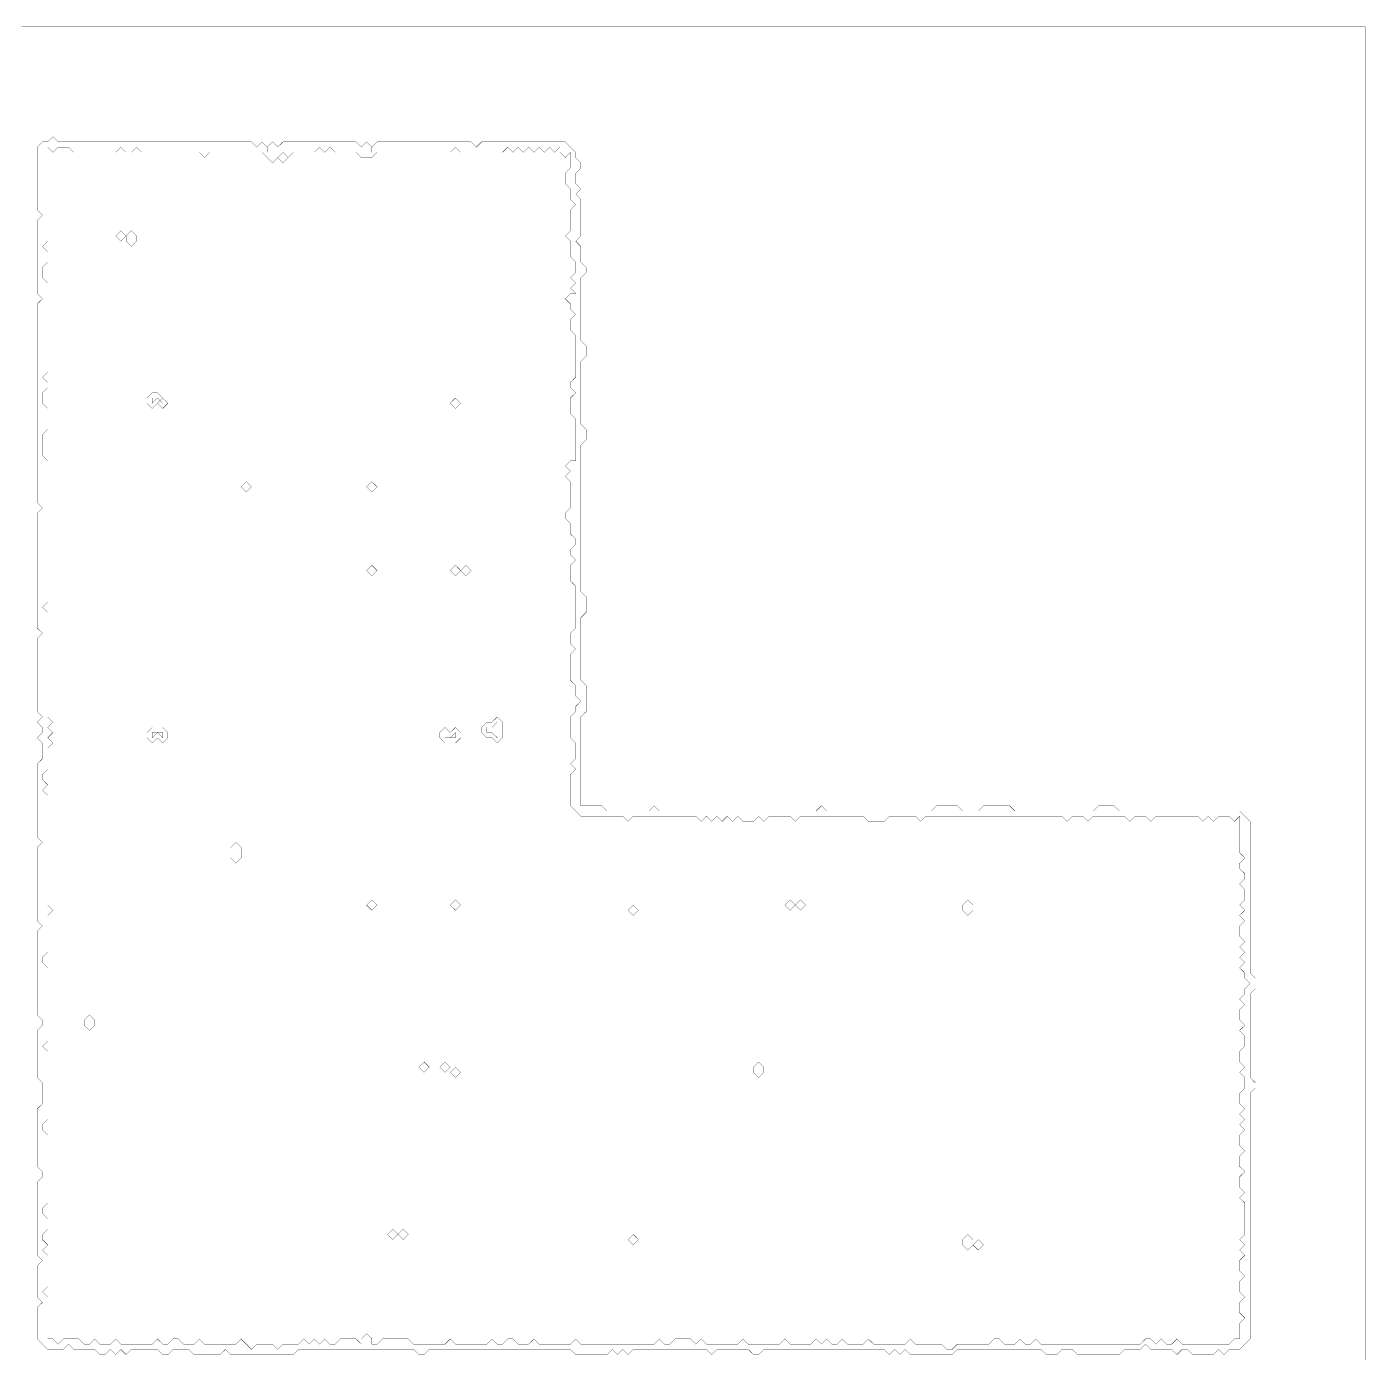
# Model space of a CAD drawing. Header units: metres. Extents: x 0 to 5226, y -5226 to 0.
# Drawn here: x 2608 to 5226, y -2603 to 0 of the extents above; entities that cross this region are included whole.
import ezdxf

# ---------------------------------------------------------------- set-up
doc = ezdxf.new("R2010")
doc.units = ezdxf.units.M
for name, color, linetype in [('conductor', 1, 'Continuous'), ('dielectric', 8, 'Continuous'), ('substrate', 5, 'Continuous')]:
    doc.layers.add(name, color=color, linetype=linetype)

msp = doc.modelspace()

# ---------------------------------------------------------------- linework, layer by layer
at = {"layer": 'conductor', "const_width": 0.5}
for points in [[(2648.7, -235.2), (2648.7, -245.4), (2648.7, -255.7), (2648.7, -265.9), (2648.7, -276.1), (2648.7, -286.3), (2648.7, -296.6), (2648.7, -306.8), (2648.7, -317), (2648.7, -327.2), (2648.7, -337.5), (2648.7, -347.7), (2648.7, -357.9), (2648.7, -368.2), (2648.7, -378.4), (2648.7, -388.6), (2648.7, -398.8), (2648.7, -409.1), (2648.7, -419.3), (2638.5, -429.5), (2648.7, -439.7), (2648.7, -450), (2648.7, -460.2), (2638.5, -470.4), (2638.5, -480.6), (2638.5, -490.9), (2648.7, -501.1), (2648.7, -511.3), (2648.7, -521.6), (2648.7, -531.8), (2648.7, -542), (2648.7, -552.2), (2648.7, -562.5), (2648.7, -572.7), (2648.7, -582.9), (2648.7, -593.1), (2648.7, -603.4), (2648.7, -613.6), (2648.7, -623.8), (2648.7, -634), (2648.7, -644.3), (2648.7, -654.5), (2648.7, -664.7), (2648.7, -675), (2638.5, -685.2), (2648.7, -695.4), (2648.7, -705.6), (2638.5, -715.9), (2638.5, -726.1), (2638.5, -736.3), (2648.7, -746.5), (2648.7, -756.8), (2648.7, -767), (2648.7, -777.2), (2648.7, -787.4), (2638.5, -797.7), (2638.5, -807.9), (2638.5, -818.1), (2638.5, -828.4), (2638.5, -838.6), (2648.7, -848.8), (2648.7, -859), (2648.7, -869.3), (2648.7, -879.5), (2648.7, -889.7), (2648.7, -899.9), (2648.7, -910.2), (2648.7, -920.4), (2648.7, -930.6), (2648.7, -940.8), (2648.7, -951.1), (2648.7, -961.3), (2648.7, -971.5), (2648.7, -981.8), (2648.7, -992), (2648.7, -1002.2), (2648.7, -1012.4), (2648.7, -1022.7), (2648.7, -1032.9), (2648.7, -1043.1), (2648.7, -1053.3), (2648.7, -1063.6), (2648.7, -1073.8), (2648.7, -1084), (2648.7, -1094.2), (2648.7, -1104.5), (2648.7, -1114.7), (2648.7, -1124.9), (2638.5, -1135.1), (2648.7, -1145.4), (2648.7, -1155.6), (2648.7, -1165.8), (2648.7, -1176.1), (2648.7, -1186.3), (2648.7, -1196.5), (2648.7, -1206.7), (2648.7, -1217), (2648.7, -1227.2), (2648.7, -1237.4), (2648.7, -1247.6), (2648.7, -1257.9), (2648.7, -1268.1), (2648.7, -1278.3), (2648.7, -1288.5), (2648.7, -1298.8), (2648.7, -1309), (2648.7, -1319.2), (2648.7, -1329.5), (2648.7, -1339.7), (2648.7, -1349.9), (2658.9, -1360.1), (2648.7, -1370.4), (2658.9, -1380.6), (2648.7, -1390.8), (2658.9, -1401), (2648.7, -1411.3), (2648.7, -1421.5), (2648.7, -1431.7), (2648.7, -1441.9), (2648.7, -1452.2), (2638.5, -1462.4), (2638.5, -1472.6), (2648.7, -1482.9), (2638.5, -1493.1), (2648.7, -1503.3), (2648.7, -1513.5), (2648.7, -1523.8), (2648.7, -1534), (2648.7, -1544.2), (2648.7, -1554.4), (2648.7, -1564.7), (2648.7, -1574.9), (2648.7, -1585.1), (2648.7, -1595.3), (2648.7, -1605.6), (2648.7, -1615.8), (2648.7, -1626), (2648.7, -1636.2), (2648.7, -1646.5), (2648.7, -1656.7), (2648.7, -1666.9), (2648.7, -1677.2), (2648.7, -1687.4), (2648.7, -1697.6), (2648.7, -1707.8), (2648.7, -1718.1), (2658.9, -1728.3), (2648.7, -1738.5), (2648.7, -1748.7), (2648.7, -1759), (2648.7, -1769.2), (2648.7, -1779.4), (2648.7, -1789.6), (2648.7, -1799.9), (2648.7, -1810.1), (2638.5, -1820.3), (2638.5, -1830.6), (2648.7, -1840.8), (2648.7, -1851), (2648.7, -1861.2), (2648.7, -1871.5), (2648.7, -1881.7), (2648.7, -1891.9), (2648.7, -1902.1), (2648.7, -1912.4), (2648.7, -1922.6), (2648.7, -1932.8), (2648.7, -1943), (2648.7, -1953.3), (2648.7, -1963.5), (2648.7, -1973.7), (2648.7, -1984), (2638.5, -1994.2), (2648.7, -2004.4), (2648.7, -2014.6), (2648.7, -2024.9), (2648.7, -2035.1), (2648.7, -2045.3), (2648.7, -2055.5), (2648.7, -2065.8), (2648.7, -2076), (2648.7, -2086.2), (2648.7, -2096.4), (2648.7, -2106.7), (2648.7, -2116.9), (2648.7, -2127.1), (2648.7, -2137.4), (2638.5, -2147.6), (2638.5, -2157.8), (2648.7, -2168), (2648.7, -2178.3), (2648.7, -2188.5), (2648.7, -2198.7), (2648.7, -2208.9), (2648.7, -2219.2), (2648.7, -2229.4), (2648.7, -2239.6), (2648.7, -2249.8), (2648.7, -2260.1), (2648.7, -2270.3), (2648.7, -2280.5), (2648.7, -2290.8), (2648.7, -2301), (2638.5, -2311.2), (2638.5, -2321.4), (2648.7, -2331.7), (2648.7, -2341.9), (2648.7, -2352.1), (2638.5, -2362.3), (2638.5, -2372.6), (2648.7, -2382.8), (2638.5, -2393), (2648.7, -2403.2), (2648.7, -2413.5), (2648.7, -2423.7), (2648.7, -2433.9), (2648.7, -2444.1), (2648.7, -2454.4), (2648.7, -2464.6), (2638.5, -2474.8), (2648.7, -2485.1), (2648.7, -2495.3), (2648.7, -2505.5), (2648.7, -2515.7), (2648.7, -2526), (2648.7, -2536.2), (2648.7, -2546.4), (2648.7, -2556.6), (2648.7, -2566.9), (2658.9, -2566.9), (2669.1, -2577.1), (2679.4, -2566.9), (2689.6, -2566.9), (2699.8, -2566.9), (2710, -2566.9), (2720.3, -2577.1), (2730.5, -2577.1), (2740.7, -2566.9), (2750.9, -2577.1), (2761.2, -2577.1), (2771.4, -2577.1), (2781.6, -2566.9), (2791.9, -2577.1), (2802.1, -2577.1), (2812.3, -2577.1), (2822.5, -2577.1), (2832.8, -2577.1), (2843, -2577.1), (2853.2, -2577.1), (2863.4, -2566.9), (2873.7, -2577.1), (2883.9, -2577.1), (2894.1, -2566.9), (2904.3, -2566.9), (2914.6, -2577.1), (2924.8, -2577.1), (2935, -2577.1), (2945.2, -2566.9), (2955.5, -2577.1), (2965.7, -2577.1), (2975.9, -2577.1), (2986.2, -2577.1), (2996.4, -2577.1), (3006.6, -2577.1), (3016.8, -2577.1), (3027.1, -2566.9), (3037.3, -2577.1), (3047.5, -2587.3), (3057.7, -2577.1), (3068, -2577.1), (3078.2, -2577.1), (3088.4, -2577.1), (3098.6, -2587.3), (3108.9, -2577.1), (3119.1, -2577.1), (3129.3, -2577.1), (3139.6, -2577.1), (3149.8, -2566.9), (3160, -2577.1), (3170.2, -2566.9), (3180.5, -2577.1), (3190.7, -2566.9), (3200.9, -2577.1), (3211.1, -2577.1), (3221.4, -2566.9), (3231.6, -2566.9), (3241.8, -2566.9), (3252, -2566.9), (3262.3, -2577.1), (3262.3, -2566.9), (3272.5, -2556.6), (3282.7, -2566.9), (3282.7, -2577.1), (3293, -2577.1), (3303.2, -2566.9), (3313.4, -2566.9), (3323.6, -2566.9), (3333.9, -2566.9), (3344.1, -2566.9), (3354.3, -2566.9), (3364.5, -2577.1), (3374.8, -2577.1), (3385, -2577.1), (3395.2, -2577.1), (3405.4, -2577.1), (3415.7, -2577.1), (3425.9, -2577.1), (3436.1, -2566.9), (3446.4, -2577.1), (3456.6, -2577.1), (3466.8, -2577.1), (3477, -2577.1), (3487.3, -2577.1), (3497.5, -2577.1), (3507.7, -2577.1), (3517.9, -2566.9), (3528.2, -2577.1), (3538.4, -2577.1), (3548.6, -2566.9), (3558.8, -2566.9), (3569.1, -2577.1), (3579.3, -2577.1), (3589.5, -2577.1), (3599.8, -2566.9), (3610, -2577.1), (3620.2, -2577.1), (3630.4, -2577.1), (3640.7, -2577.1), (3650.9, -2577.1), (3661.1, -2577.1), (3671.3, -2577.1), (3681.6, -2566.9), (3691.8, -2577.1), (3702, -2577.1), (3712.2, -2577.1), (3722.5, -2577.1), (3732.7, -2577.1), (3742.9, -2577.1), (3753.1, -2577.1), (3763.4, -2577.1), (3773.6, -2577.1), (3783.8, -2577.1), (3794.1, -2577.1), (3804.3, -2577.1), (3814.5, -2577.1), (3824.7, -2577.1), (3835, -2577.1), (3845.2, -2566.9), (3855.4, -2577.1), (3865.6, -2577.1), (3875.9, -2566.9), (3886.1, -2566.9), (3896.3, -2566.9), (3906.5, -2566.9), (3916.8, -2577.1), (3927, -2566.9), (3937.2, -2577.1), (3947.5, -2577.1), (3957.7, -2577.1), (3967.9, -2577.1), (3978.1, -2577.1), (3988.4, -2577.1), (3998.6, -2577.1), (4008.8, -2566.9), (4019, -2577.1), (4029.3, -2577.1), (4039.5, -2577.1), (4049.7, -2577.1), (4059.9, -2577.1), (4070.2, -2577.1), (4080.4, -2577.1), (4090.6, -2566.9), (4100.9, -2577.1), (4111.1, -2577.1), (4121.3, -2577.1), (4131.5, -2577.1), (4141.8, -2577.1), (4152, -2566.9), (4162.2, -2577.1), (4172.4, -2566.9), (4182.7, -2577.1), (4192.9, -2577.1), (4203.1, -2566.9), (4213.3, -2577.1), (4223.6, -2577.1), (4233.8, -2577.1), (4244, -2577.1), (4254.2, -2566.9), (4264.5, -2577.1), (4274.7, -2577.1), (4284.9, -2577.1), (4295.2, -2577.1), (4305.4, -2577.1), (4315.6, -2577.1), (4325.8, -2577.1), (4336.1, -2566.9), (4346.3, -2577.1), (4356.5, -2577.1), (4366.7, -2577.1), (4377, -2577.1), (4387.2, -2577.1), (4397.4, -2577.1), (4407.6, -2587.3), (4417.9, -2587.3), (4428.1, -2577.1), (4438.3, -2577.1), (4448.6, -2577.1), (4458.8, -2577.1), (4469, -2577.1), (4479.2, -2577.1), (4489.5, -2577.1), (4499.7, -2566.9), (4509.9, -2566.9), (4520.1, -2577.1), (4530.4, -2577.1), (4540.6, -2577.1), (4550.8, -2566.9), (4561, -2577.1), (4571.3, -2577.1), (4581.5, -2566.9), (4591.7, -2577.1), (4602, -2577.1), (4612.2, -2577.1), (4622.4, -2577.1), (4632.6, -2577.1), (4642.9, -2577.1), (4653.1, -2577.1), (4663.3, -2577.1), (4673.5, -2577.1), (4683.8, -2577.1), (4694, -2577.1), (4704.2, -2577.1), (4714.4, -2577.1), (4724.7, -2577.1), (4734.9, -2577.1), (4745.1, -2577.1), (4755.4, -2577.1), (4765.6, -2577.1), (4775.8, -2577.1), (4786, -2577.1), (4796.3, -2566.9), (4806.5, -2566.9), (4816.7, -2577.1), (4826.9, -2566.9), (4837.2, -2577.1), (4847.4, -2577.1), (4857.6, -2566.9), (4867.8, -2577.1), (4878.1, -2577.1), (4888.3, -2577.1), (4898.5, -2577.1), (4908.8, -2577.1), (4919, -2577.1), (4929.2, -2577.1), (4939.4, -2577.1), (4949.7, -2577.1), (4959.9, -2577.1), (4970.1, -2566.9), (4980.3, -2566.9), (4980.3, -2556.6), (4980.3, -2546.4), (4980.3, -2536.2), (4990.6, -2526), (4980.3, -2515.7), (4980.3, -2505.5), (4980.3, -2495.3), (4990.6, -2485.1), (4980.3, -2474.8), (4980.3, -2464.6), (4980.3, -2454.4), (4990.6, -2444.1), (4980.3, -2433.9), (4980.3, -2423.7), (4980.3, -2413.5), (4990.6, -2403.2), (4980.3, -2393), (4990.6, -2382.8), (4980.3, -2372.6), (4990.6, -2362.3), (4990.6, -2352.1), (4990.6, -2341.9), (4990.6, -2331.7), (4990.6, -2321.4), (4990.6, -2311.2), (4990.6, -2301), (4980.3, -2290.8), (4990.6, -2280.5), (4980.3, -2270.3), (4980.3, -2260.1), (4980.3, -2249.8), (4990.6, -2239.6), (4980.3, -2229.4), (4980.3, -2219.2), (4980.3, -2208.9), (4990.6, -2198.7), (4980.3, -2188.5), (4980.3, -2178.3), (4980.3, -2168), (4990.6, -2157.8), (4980.3, -2147.6), (4990.6, -2137.4), (4980.3, -2127.1), (4990.6, -2116.9), (4980.3, -2106.7), (4980.3, -2096.4), (4980.3, -2086.2), (4990.6, -2076), (4990.6, -2065.8), (4990.6, -2055.5), (4980.3, -2045.3), (4990.6, -2035.1), (4980.3, -2024.9), (4980.3, -2014.6), (4980.3, -2004.4), (4990.6, -1994.2), (4990.6, -1984), (4990.6, -1973.7), (4980.3, -1963.5), (4990.6, -1953.3), (4980.3, -1943), (4980.3, -1932.8), (4980.3, -1922.6), (4990.6, -1912.4), (4980.3, -1902.1), (4990.6, -1891.9), (4990.6, -1881.7), (5000.8, -1871.5), (4990.6, -1861.2), (4990.6, -1851), (4980.3, -1840.8), (4990.6, -1830.6), (4980.3, -1820.3), (4990.6, -1810.1), (4980.3, -1799.9), (4990.6, -1789.6), (4980.3, -1779.4), (4980.3, -1769.2), (4980.3, -1759), (4990.6, -1748.7), (4980.3, -1738.5), (4990.6, -1728.3), (4980.3, -1718.1), (4990.6, -1707.8), (4990.6, -1697.6), (4990.6, -1687.4), (4980.3, -1677.2), (4990.6, -1666.9), (4990.6, -1656.7), (4980.3, -1646.5), (4980.3, -1636.2), (4990.6, -1626), (4980.3, -1615.8), (4980.3, -1605.6), (4980.3, -1595.3), (4980.3, -1585.1), (4980.3, -1574.9), (4980.3, -1564.7), (4980.3, -1554.4), (4980.3, -1544.2), (4970.1, -1554.4), (4959.9, -1544.2), (4949.7, -1544.2), (4939.4, -1544.2), (4929.2, -1554.4), (4919, -1544.2), (4908.8, -1554.4), (4898.5, -1544.2), (4888.3, -1544.2), (4878.1, -1544.2), (4867.8, -1544.2), (4857.6, -1544.2), (4847.4, -1544.2), (4837.2, -1544.2), (4826.9, -1544.2), (4816.7, -1544.2), (4806.5, -1554.4), (4796.3, -1544.2), (4786, -1544.2), (4775.8, -1544.2), (4765.6, -1554.4), (4755.4, -1544.2), (4745.1, -1544.2), (4734.9, -1544.2), (4724.7, -1544.2), (4714.4, -1544.2), (4704.2, -1544.2), (4694, -1544.2), (4683.8, -1554.4), (4673.5, -1544.2), (4663.3, -1544.2), (4653.1, -1544.2), (4642.9, -1554.4), (4632.6, -1544.2), (4622.4, -1544.2), (4612.2, -1544.2), (4602, -1544.2), (4591.7, -1544.2), (4581.5, -1544.2), (4571.3, -1544.2), (4561, -1544.2), (4550.8, -1544.2), (4540.6, -1544.2), (4530.4, -1544.2), (4520.1, -1544.2), (4509.9, -1544.2), (4499.7, -1544.2), (4489.5, -1544.2), (4479.2, -1544.2), (4469, -1544.2), (4458.8, -1544.2), (4448.6, -1544.2), (4438.3, -1544.2), (4428.1, -1544.2), (4417.9, -1544.2), (4407.6, -1544.2), (4397.4, -1544.2), (4387.2, -1544.2), (4377, -1544.2), (4366.7, -1544.2), (4356.5, -1554.4), (4346.3, -1544.2), (4336.1, -1544.2), (4325.8, -1544.2), (4315.6, -1544.2), (4305.4, -1544.2), (4295.2, -1544.2), (4284.9, -1554.4), (4274.7, -1554.4), (4264.5, -1554.4), (4254.2, -1554.4), (4244, -1544.2), (4233.8, -1544.2), (4223.6, -1544.2), (4213.3, -1544.2), (4203.1, -1544.2), (4192.9, -1544.2), (4182.7, -1544.2), (4172.4, -1544.2), (4162.2, -1544.2), (4152, -1544.2), (4141.8, -1544.2), (4131.5, -1544.2), (4121.3, -1544.2), (4111.1, -1554.4), (4100.9, -1544.2), (4090.6, -1544.2), (4080.4, -1544.2), (4070.2, -1544.2), (4059.9, -1544.2), (4049.7, -1554.4), (4039.5, -1544.2), (4029.3, -1554.4), (4019, -1554.4), (4008.8, -1554.4), (3998.6, -1544.2), (3988.4, -1554.4), (3978.1, -1544.2), (3967.9, -1554.4), (3957.7, -1544.2), (3947.5, -1554.4), (3937.2, -1544.2), (3927, -1554.4), (3916.8, -1544.2), (3906.5, -1544.2), (3896.3, -1544.2), (3886.1, -1544.2), (3875.9, -1544.2), (3865.6, -1544.2), (3855.4, -1544.2), (3845.2, -1544.2), (3835, -1544.2), (3824.7, -1544.2), (3814.5, -1544.2), (3804.3, -1544.2), (3794.1, -1544.2), (3783.8, -1554.4), (3773.6, -1544.2), (3763.4, -1544.2), (3753.1, -1544.2), (3742.9, -1544.2), (3732.7, -1544.2), (3722.5, -1544.2), (3712.2, -1544.2), (3702, -1544.2), (3691.8, -1544.2), (3681.6, -1534), (3671.3, -1523.8), (3671.3, -1513.5), (3671.3, -1503.3), (3671.3, -1493.1), (3671.3, -1482.9), (3671.3, -1472.6), (3671.3, -1462.4), (3681.6, -1452.2), (3671.3, -1441.9), (3681.6, -1431.7), (3681.6, -1421.5), (3681.6, -1411.3), (3681.6, -1401), (3671.3, -1390.8), (3671.3, -1380.6), (3671.3, -1370.4), (3671.3, -1360.1), (3671.3, -1349.9), (3681.6, -1339.7), (3681.6, -1329.5), (3691.8, -1319.2), (3681.6, -1309), (3681.6, -1298.8), (3681.6, -1288.5), (3671.3, -1278.3), (3671.3, -1268.1), (3671.3, -1257.9), (3671.3, -1247.6), (3671.3, -1237.4), (3671.3, -1227.2), (3681.6, -1217), (3671.3, -1206.7), (3671.3, -1196.5), (3671.3, -1186.3), (3681.6, -1176.1), (3681.6, -1165.8), (3681.6, -1155.6), (3681.6, -1145.4), (3681.6, -1135.1), (3681.6, -1124.9), (3681.6, -1114.7), (3681.6, -1104.5), (3681.6, -1094.2), (3671.3, -1084), (3671.3, -1073.8), (3671.3, -1063.6), (3671.3, -1053.3), (3681.6, -1043.1), (3671.3, -1032.9), (3671.3, -1022.7), (3681.6, -1012.4), (3681.6, -1002.2), (3671.3, -992), (3671.3, -981.8), (3671.3, -971.5), (3661.1, -961.3), (3661.1, -951.1), (3671.3, -940.8), (3671.3, -930.6), (3671.3, -920.4), (3671.3, -910.2), (3671.3, -899.9), (3671.3, -889.7), (3661.1, -879.5), (3671.3, -869.3), (3661.1, -859), (3671.3, -848.8), (3681.6, -848.8), (3681.6, -838.6), (3681.6, -828.4), (3681.6, -818.1), (3681.6, -807.9), (3681.6, -797.7), (3681.6, -787.4), (3681.6, -777.2), (3681.6, -767), (3671.3, -756.8), (3671.3, -746.5), (3671.3, -736.3), (3671.3, -726.1), (3681.6, -715.9), (3671.3, -705.6), (3671.3, -695.4), (3681.6, -685.2), (3681.6, -675), (3681.6, -664.7), (3681.6, -654.5), (3681.6, -644.3), (3681.6, -634), (3681.6, -623.8), (3681.6, -613.6), (3681.6, -603.4), (3671.3, -593.1), (3671.3, -582.9), (3671.3, -572.7), (3681.6, -562.5), (3671.3, -552.2), (3671.3, -542), (3661.1, -531.8), (3671.3, -521.6), (3681.6, -521.6), (3671.3, -511.3), (3681.6, -501.1), (3671.3, -490.9), (3681.6, -480.6), (3681.6, -470.4), (3681.6, -460.2), (3671.3, -450), (3671.3, -439.7), (3671.3, -429.5), (3671.3, -419.3), (3661.1, -409.1), (3671.3, -398.8), (3671.3, -388.6), (3671.3, -378.4), (3671.3, -368.2), (3671.3, -357.9), (3681.6, -347.7), (3671.3, -337.5), (3671.3, -327.2), (3671.3, -317), (3661.1, -306.8), (3661.1, -296.6), (3661.1, -286.3), (3671.3, -276.1), (3671.3, -265.9), (3671.3, -255.7), (3671.3, -245.4), (3661.1, -255.7), (3650.9, -245.4), (3650.9, -235.2), (3640.7, -245.4), (3630.4, -235.2), (3620.2, -245.4), (3610, -235.2), (3599.8, -245.4), (3589.5, -235.2), (3579.3, -245.4), (3569.1, -235.2), (3558.8, -245.4), (3548.6, -235.2), (3538.4, -245.4), (3528.2, -245.4), (3517.9, -245.4), (3507.7, -245.4), (3497.5, -245.4), (3487.3, -245.4), (3477, -245.4), (3466.8, -245.4), (3456.6, -245.4), (3446.4, -235.2), (3436.1, -245.4), (3425.9, -245.4), (3415.7, -245.4), (3405.4, -245.4), (3395.2, -245.4), (3385, -245.4), (3374.8, -245.4), (3364.5, -245.4), (3354.3, -245.4), (3344.1, -245.4), (3333.9, -245.4), (3323.6, -245.4), (3313.4, -245.4), (3303.2, -245.4), (3293, -245.4), (3282.7, -255.7), (3272.5, -255.7), (3262.3, -255.7), (3252, -245.4), (3241.8, -245.4), (3231.6, -245.4), (3221.4, -245.4), (3211.1, -245.4), (3200.9, -235.2), (3190.7, -245.4), (3180.5, -235.2), (3170.2, -245.4), (3160, -245.4), (3149.8, -245.4), (3139.6, -245.4), (3129.3, -245.4), (3119.1, -255.7), (3108.9, -245.4), (3098.6, -255.7), (3088.4, -265.9), (3078.2, -255.7), (3068, -245.4), (3057.7, -245.4), (3047.5, -245.4), (3037.3, -245.4), (3027.1, -245.4), (3016.8, -245.4), (3006.6, -245.4), (2996.4, -245.4), (2986.2, -245.4), (2975.9, -245.4), (2965.7, -245.4), (2955.5, -255.7), (2945.2, -245.4), (2935, -245.4), (2924.8, -245.4), (2914.6, -245.4), (2904.3, -245.4), (2894.1, -245.4), (2883.9, -245.4), (2873.7, -245.4), (2863.4, -245.4), (2853.2, -245.4), (2843, -245.4), (2832.8, -245.4), (2822.5, -235.2), (2812.3, -245.4), (2802.1, -245.4), (2791.9, -235.2), (2781.6, -245.4), (2771.4, -245.4), (2761.2, -245.4), (2750.9, -245.4), (2740.7, -245.4), (2730.5, -245.4), (2720.3, -245.4), (2710, -245.4), (2699.8, -245.4), (2689.6, -235.2), (2679.4, -235.2), (2669.1, -235.2), (2658.9, -245.4)], [(3098.6, -255.7), (3108.9, -245.4), (3119.1, -255.7), (3108.9, -265.9)], [(2781.6, -409.1), (2791.9, -398.8), (2802.1, -409.1), (2791.9, -419.3)], [(2802.1, -409.1), (2812.3, -398.8), (2822.5, -409.1), (2822.5, -419.3), (2812.3, -429.5), (2802.1, -419.3)], [(2843, -726.1), (2853.2, -715.9), (2863.4, -715.9), (2873.7, -726.1), (2863.4, -736.3), (2853.2, -746.5), (2843, -736.3)], [(2863.4, -736.3), (2873.7, -726.1), (2883.9, -736.3), (2873.7, -746.5)], [(3436.1, -736.3), (3446.4, -726.1), (3456.6, -736.3), (3446.4, -746.5)], [(3027.1, -899.9), (3037.3, -889.7), (3047.5, -899.9), (3037.3, -910.2)], [(3272.5, -899.9), (3282.7, -889.7), (3293, -899.9), (3282.7, -910.2)], [(3272.5, -1063.6), (3282.7, -1053.3), (3293, -1063.6), (3282.7, -1073.8)], [(3436.1, -1063.6), (3446.4, -1053.3), (3456.6, -1063.6), (3446.4, -1073.8)], [(3456.6, -1063.6), (3466.8, -1053.3), (3477, -1063.6), (3466.8, -1073.8)], [(3517.9, -1360.1), (3528.2, -1349.9), (3538.4, -1360.1), (3538.4, -1370.4), (3538.4, -1380.6), (3538.4, -1390.8), (3528.2, -1401), (3517.9, -1390.8), (3507.7, -1390.8), (3497.5, -1380.6), (3497.5, -1370.4), (3507.7, -1360.1)], [(2843, -1380.6), (2853.2, -1370.4), (2863.4, -1370.4), (2873.7, -1370.4), (2883.9, -1380.6), (2883.9, -1390.8), (2873.7, -1401), (2863.4, -1390.8), (2853.2, -1401), (2843, -1390.8)], [(3415.7, -1380.6), (3425.9, -1370.4), (3436.1, -1380.6), (3446.4, -1370.4), (3456.6, -1380.6), (3456.6, -1390.8), (3446.4, -1401), (3436.1, -1401), (3425.9, -1401), (3415.7, -1390.8)], [(3006.6, -1605.6), (3016.8, -1595.3), (3027.1, -1605.6), (3027.1, -1615.8), (3027.1, -1626), (3016.8, -1636.2), (3006.6, -1626), (3006.6, -1615.8)], [(3272.5, -1718.1), (3282.7, -1707.8), (3293, -1718.1), (3282.7, -1728.3)], [(3436.1, -1718.1), (3446.4, -1707.8), (3456.6, -1718.1), (3446.4, -1728.3)], [(3783.8, -1728.3), (3794.1, -1718.1), (3804.3, -1728.3), (3794.1, -1738.5)], [(4090.6, -1718.1), (4100.9, -1707.8), (4111.1, -1718.1), (4100.9, -1728.3)], [(4111.1, -1718.1), (4121.3, -1707.8), (4131.5, -1718.1), (4121.3, -1728.3)], [(4438.3, -1718.1), (4448.6, -1707.8), (4458.8, -1718.1), (4458.8, -1728.3), (4448.6, -1738.5), (4438.3, -1728.3)], [(2720.3, -1943), (2730.5, -1932.8), (2740.7, -1943), (2740.7, -1953.3), (2730.5, -1963.5), (2720.3, -1953.3)], [(3374.8, -2035.1), (3385, -2024.9), (3395.2, -2035.1), (3385, -2045.3)], [(3415.7, -2035.1), (3425.9, -2024.9), (3436.1, -2035.1), (3425.9, -2045.3)], [(3436.1, -2045.3), (3446.4, -2035.1), (3456.6, -2045.3), (3446.4, -2055.5)], [(4029.3, -2035.1), (4039.5, -2024.9), (4049.7, -2035.1), (4049.7, -2045.3), (4039.5, -2055.5), (4029.3, -2045.3)], [(3313.4, -2362.3), (3323.6, -2352.1), (3333.9, -2362.3), (3323.6, -2372.6)], [(3333.9, -2362.3), (3344.1, -2352.1), (3354.3, -2362.3), (3344.1, -2372.6)], [(3783.8, -2372.6), (3794.1, -2362.3), (3804.3, -2372.6), (3794.1, -2382.8)], [(4438.3, -2372.6), (4448.6, -2362.3), (4458.8, -2372.6), (4458.8, -2382.8), (4448.6, -2393), (4438.3, -2382.8)], [(4458.8, -2382.8), (4469, -2372.6), (4479.2, -2382.8), (4469, -2393)]]:
    msp.add_lwpolyline(points, close=True, dxfattribs=at)
at = {"layer": 'dielectric', "const_width": 0.5}
msp.add_lwpolyline([(4898.5, -194.3)], close=True, dxfattribs=at)
at = {"layer": 'substrate', "const_width": 0.5}
msp.add_lwpolyline([(5225.8, -2607.8), (5225.8, -2597.5), (5225.8, -2587.3), (5225.8, -2577.1), (5225.8, -2566.9), (5225.8, -2556.6), (5225.8, -2546.4), (5225.8, -2536.2), (5225.8, -2526), (5225.8, -2515.7), (5225.8, -2505.5), (5225.8, -2495.3), (5225.8, -2485.1), (5225.8, -2474.8), (5225.8, -2464.6), (5225.8, -2454.4), (5225.8, -2444.1), (5225.8, -2433.9), (5225.8, -2423.7), (5225.8, -2413.5), (5225.8, -2403.2), (5225.8, -2393), (5225.8, -2382.8), (5225.8, -2372.6), (5225.8, -2362.3), (5225.8, -2352.1), (5225.8, -2341.9), (5225.8, -2331.7), (5225.8, -2321.4), (5225.8, -2311.2), (5225.8, -2301), (5225.8, -2290.8), (5225.8, -2280.5), (5225.8, -2270.3), (5225.8, -2260.1), (5225.8, -2249.8), (5225.8, -2239.6), (5225.8, -2229.4), (5225.8, -2219.2), (5225.8, -2208.9), (5225.8, -2198.7), (5225.8, -2188.5), (5225.8, -2178.3), (5225.8, -2168), (5225.8, -2157.8), (5225.8, -2147.6), (5225.8, -2137.4), (5225.8, -2127.1), (5225.8, -2116.9), (5225.8, -2106.7), (5225.8, -2096.4), (5225.8, -2086.2), (5225.8, -2076), (5225.8, -2065.8), (5225.8, -2055.5), (5225.8, -2045.3), (5225.8, -2035.1), (5225.8, -2024.9), (5225.8, -2014.6), (5225.8, -2004.4), (5225.8, -1994.2), (5225.8, -1984), (5225.8, -1973.7), (5225.8, -1963.5), (5225.8, -1953.3), (5225.8, -1943), (5225.8, -1932.8), (5225.8, -1922.6), (5225.8, -1912.4), (5225.8, -1902.1), (5225.8, -1891.9), (5225.8, -1881.7), (5225.8, -1871.5), (5225.8, -1861.2), (5225.8, -1851), (5225.8, -1840.8), (5225.8, -1830.6), (5225.8, -1820.3), (5225.8, -1810.1), (5225.8, -1799.9), (5225.8, -1789.6), (5225.8, -1779.4), (5225.8, -1769.2), (5225.8, -1759), (5225.8, -1748.7), (5225.8, -1738.5), (5225.8, -1728.3), (5225.8, -1718.1), (5225.8, -1707.8), (5225.8, -1697.6), (5225.8, -1687.4), (5225.8, -1677.2), (5225.8, -1666.9), (5225.8, -1656.7), (5225.8, -1646.5), (5225.8, -1636.2), (5225.8, -1626), (5225.8, -1615.8), (5225.8, -1605.6), (5225.8, -1595.3), (5225.8, -1585.1), (5225.8, -1574.9), (5225.8, -1564.7), (5225.8, -1554.4), (5225.8, -1544.2), (5225.8, -1534), (5225.8, -1523.8), (5225.8, -1513.5), (5225.8, -1503.3), (5225.8, -1493.1), (5225.8, -1482.9), (5225.8, -1472.6), (5225.8, -1462.4), (5225.8, -1452.2), (5225.8, -1441.9), (5225.8, -1431.7), (5225.8, -1421.5), (5225.8, -1411.3), (5225.8, -1401), (5225.8, -1390.8), (5225.8, -1380.6), (5225.8, -1370.4), (5225.8, -1360.1), (5225.8, -1349.9), (5225.8, -1339.7), (5225.8, -1329.5), (5225.8, -1319.2), (5225.8, -1309), (5225.8, -1298.8), (5225.8, -1288.5), (5225.8, -1278.3), (5225.8, -1268.1), (5225.8, -1257.9), (5225.8, -1247.6), (5225.8, -1237.4), (5225.8, -1227.2), (5225.8, -1217), (5225.8, -1206.7), (5225.8, -1196.5), (5225.8, -1186.3), (5225.8, -1176.1), (5225.8, -1165.8), (5225.8, -1155.6), (5225.8, -1145.4), (5225.8, -1135.1), (5225.8, -1124.9), (5225.8, -1114.7), (5225.8, -1104.5), (5225.8, -1094.2), (5225.8, -1084), (5225.8, -1073.8), (5225.8, -1063.6), (5225.8, -1053.3), (5225.8, -1043.1), (5225.8, -1032.9), (5225.8, -1022.7), (5225.8, -1012.4), (5225.8, -1002.2), (5225.8, -992), (5225.8, -981.8), (5225.8, -971.5), (5225.8, -961.3), (5225.8, -951.1), (5225.8, -940.8), (5225.8, -930.6), (5225.8, -920.4), (5225.8, -910.2), (5225.8, -899.9), (5225.8, -889.7), (5225.8, -879.5), (5225.8, -869.3), (5225.8, -859), (5225.8, -848.8), (5225.8, -838.6), (5225.8, -828.4), (5225.8, -818.1), (5225.8, -807.9), (5225.8, -797.7), (5225.8, -787.4), (5225.8, -777.2), (5225.8, -767), (5225.8, -756.8), (5225.8, -746.5), (5225.8, -736.3), (5225.8, -726.1), (5225.8, -715.9), (5225.8, -705.6), (5225.8, -695.4), (5225.8, -685.2), (5225.8, -675), (5225.8, -664.7), (5225.8, -654.5), (5225.8, -644.3), (5225.8, -634), (5225.8, -623.8), (5225.8, -613.6), (5225.8, -603.4), (5225.8, -593.1), (5225.8, -582.9), (5225.8, -572.7), (5225.8, -562.5), (5225.8, -552.2), (5225.8, -542), (5225.8, -531.8), (5225.8, -521.6), (5225.8, -511.3), (5225.8, -501.1), (5225.8, -490.9), (5225.8, -480.6), (5225.8, -470.4), (5225.8, -460.2), (5225.8, -450), (5225.8, -439.7), (5225.8, -429.5), (5225.8, -419.3), (5225.8, -409.1), (5225.8, -398.8), (5225.8, -388.6), (5225.8, -378.4), (5225.8, -368.2), (5225.8, -357.9), (5225.8, -347.7), (5225.8, -337.5), (5225.8, -327.2), (5225.8, -317), (5225.8, -306.8), (5225.8, -296.6), (5225.8, -286.3), (5225.8, -276.1), (5225.8, -265.9), (5225.8, -255.7), (5225.8, -245.4), (5225.8, -235.2), (5225.8, -225), (5225.8, -214.8), (5225.8, -204.5), (5225.8, -194.3), (5225.8, -184.1), (5225.8, -173.9), (5225.8, -163.6), (5225.8, -153.4), (5225.8, -143.2), (5225.8, -132.9), (5225.8, -122.7), (5225.8, -112.5), (5225.8, -102.3), (5225.8, -92), (5225.8, -81.8), (5225.8, -71.6), (5225.8, -61.4), (5225.8, -51.1), (5225.8, -40.9), (5225.8, -30.7), (5225.8, -20.5), (5225.8, -10.2), (5225.8, 0), (5215.5, 0), (5205.3, 0), (5195.1, 0), (5184.9, 0), (5174.6, 0), (5164.4, 0), (5154.2, 0), (5144, 0), (5133.7, 0), (5123.5, 0), (5113.3, 0), (5103.1, 0), (5092.8, 0), (5082.6, 0), (5072.4, 0), (5062.1, 0), (5051.9, 0), (5041.7, 0), (5031.5, 0), (5021.2, 0), (5011, 0), (5000.8, 0), (4990.6, 0), (4980.3, 0), (4970.1, 0), (4959.9, 0), (4949.7, 0), (4939.4, 0), (4929.2, 0), (4919, 0), (4908.8, 0), (4898.5, 0), (4888.3, 0), (4878.1, 0), (4867.8, 0), (4857.6, 0), (4847.4, 0), (4837.2, 0), (4826.9, 0), (4816.7, 0), (4806.5, 0), (4796.3, 0), (4786, 0), (4775.8, 0), (4765.6, 0), (4755.4, 0), (4745.1, 0), (4734.9, 0), (4724.7, 0), (4714.4, 0), (4704.2, 0), (4694, 0), (4683.8, 0), (4673.5, 0), (4663.3, 0), (4653.1, 0), (4642.9, 0), (4632.6, 0), (4622.4, 0), (4612.2, 0), (4602, 0), (4591.7, 0), (4581.5, 0), (4571.3, 0), (4561, 0), (4550.8, 0), (4540.6, 0), (4530.4, 0), (4520.1, 0), (4509.9, 0), (4499.7, 0), (4489.5, 0), (4479.2, 0), (4469, 0), (4458.8, 0), (4448.6, 0), (4438.3, 0), (4428.1, 0), (4417.9, 0), (4407.6, 0), (4397.4, 0), (4387.2, 0), (4377, 0), (4366.7, 0), (4356.5, 0), (4346.3, 0), (4336.1, 0), (4325.8, 0), (4315.6, 0), (4305.4, 0), (4295.2, 0), (4284.9, 0), (4274.7, 0), (4264.5, 0), (4254.2, 0), (4244, 0), (4233.8, 0), (4223.6, 0), (4213.3, 0), (4203.1, 0), (4192.9, 0), (4182.7, 0), (4172.4, 0), (4162.2, 0), (4152, 0), (4141.8, 0), (4131.5, 0), (4121.3, 0), (4111.1, 0), (4100.9, 0), (4090.6, 0), (4080.4, 0), (4070.2, 0), (4059.9, 0), (4049.7, 0), (4039.5, 0), (4029.3, 0), (4019, 0), (4008.8, 0), (3998.6, 0), (3988.4, 0), (3978.1, 0), (3967.9, 0), (3957.7, 0), (3947.5, 0), (3937.2, 0), (3927, 0), (3916.8, 0), (3906.5, 0), (3896.3, 0), (3886.1, 0), (3875.9, 0), (3865.6, 0), (3855.4, 0), (3845.2, 0), (3835, 0), (3824.7, 0), (3814.5, 0), (3804.3, 0), (3794.1, 0), (3783.8, 0), (3773.6, 0), (3763.4, 0), (3753.1, 0), (3742.9, 0), (3732.7, 0), (3722.5, 0), (3712.2, 0), (3702, 0), (3691.8, 0), (3681.6, 0), (3671.3, 0), (3661.1, 0), (3650.9, 0), (3640.7, 0), (3630.4, 0), (3620.2, 0), (3610, 0), (3599.8, 0), (3589.5, 0), (3579.3, 0), (3569.1, 0), (3558.8, 0), (3548.6, 0), (3538.4, 0), (3528.2, 0), (3517.9, 0), (3507.7, 0), (3497.5, 0), (3487.3, 0), (3477, 0), (3466.8, 0), (3456.6, 0), (3446.4, 0), (3436.1, 0), (3425.9, 0), (3415.7, 0), (3405.4, 0), (3395.2, 0), (3385, 0), (3374.8, 0), (3364.5, 0), (3354.3, 0), (3344.1, 0), (3333.9, 0), (3323.6, 0), (3313.4, 0), (3303.2, 0), (3293, 0), (3282.7, 0), (3272.5, 0), (3262.3, 0), (3252, 0), (3241.8, 0), (3231.6, 0), (3221.4, 0), (3211.1, 0), (3200.9, 0), (3190.7, 0), (3180.5, 0), (3170.2, 0), (3160, 0), (3149.8, 0), (3139.6, 0), (3129.3, 0), (3119.1, 0), (3108.9, 0), (3098.6, 0), (3088.4, 0), (3078.2, 0), (3068, 0), (3057.7, 0), (3047.5, 0), (3037.3, 0), (3027.1, 0), (3016.8, 0), (3006.6, 0), (2996.4, 0), (2986.2, 0), (2975.9, 0), (2965.7, 0), (2955.5, 0), (2945.2, 0), (2935, 0), (2924.8, 0), (2914.6, 0), (2904.3, 0), (2894.1, 0), (2883.9, 0), (2873.7, 0), (2863.4, 0), (2853.2, 0), (2843, 0), (2832.8, 0), (2822.5, 0), (2812.3, 0), (2802.1, 0), (2791.9, 0), (2781.6, 0), (2771.4, 0), (2761.2, 0), (2750.9, 0), (2740.7, 0), (2730.5, 0), (2720.3, 0), (2710, 0), (2699.8, 0), (2689.6, 0), (2679.4, 0), (2669.1, 0), (2658.9, 0), (2648.7, 0), (2638.5, 0), (2628.2, 0), (2618, 0), (2607.8, 0), (2597.5, 0)], dxfattribs=at)
for points in [[(2648.7, -225), (2658.9, -214.8), (2669.1, -225), (2679.4, -225), (2689.6, -225), (2699.8, -225), (2710, -225), (2720.3, -225), (2730.5, -225), (2740.7, -225), (2750.9, -225), (2761.2, -225), (2771.4, -225), (2781.6, -225), (2791.9, -225), (2802.1, -225), (2812.3, -225), (2822.5, -225), (2832.8, -225), (2843, -225), (2853.2, -225), (2863.4, -225), (2873.7, -225), (2883.9, -225), (2894.1, -225), (2904.3, -225), (2914.6, -225), (2924.8, -225), (2935, -225), (2945.2, -225), (2955.5, -225), (2965.7, -225), (2975.9, -225), (2986.2, -225), (2996.4, -225), (3006.6, -225), (3016.8, -225), (3027.1, -225), (3037.3, -225), (3047.5, -225), (3057.7, -235.2), (3068, -225), (3078.2, -235.2), (3078.2, -245.4), (3078.2, -235.2), (3088.4, -225), (3098.6, -235.2), (3098.6, -245.4), (3098.6, -235.2), (3108.9, -225), (3119.1, -225), (3129.3, -225), (3139.6, -225), (3149.8, -225), (3160, -225), (3170.2, -225), (3180.5, -225), (3190.7, -225), (3200.9, -225), (3211.1, -225), (3221.4, -225), (3231.6, -225), (3241.8, -225), (3252, -225), (3262.3, -235.2), (3262.3, -245.4), (3262.3, -235.2), (3272.5, -225), (3282.7, -235.2), (3282.7, -245.4), (3282.7, -235.2), (3293, -225), (3303.2, -225), (3313.4, -225), (3323.6, -225), (3333.9, -225), (3344.1, -225), (3354.3, -225), (3364.5, -225), (3374.8, -225), (3385, -225), (3395.2, -225), (3405.4, -225), (3415.7, -225), (3425.9, -225), (3436.1, -225), (3446.4, -225), (3456.6, -225), (3466.8, -225), (3477, -225), (3487.3, -235.2), (3497.5, -225), (3507.7, -225), (3517.9, -225), (3528.2, -225), (3538.4, -225), (3548.6, -225), (3558.8, -225), (3569.1, -225), (3579.3, -225), (3589.5, -225), (3599.8, -225), (3610, -225), (3620.2, -225), (3630.4, -225), (3640.7, -225), (3650.9, -225), (3661.1, -225), (3671.3, -235.2), (3681.6, -245.4), (3681.6, -255.7), (3691.8, -265.9), (3691.8, -276.1), (3681.6, -286.3), (3681.6, -296.6), (3681.6, -306.8), (3691.8, -317), (3681.6, -327.2), (3691.8, -337.5), (3691.8, -347.7), (3691.8, -357.9), (3691.8, -368.2), (3691.8, -378.4), (3691.8, -388.6), (3691.8, -398.8), (3691.8, -409.1), (3681.6, -419.3), (3691.8, -429.5), (3691.8, -439.7), (3691.8, -450), (3691.8, -460.2), (3702, -470.4), (3702, -480.6), (3691.8, -490.9), (3691.8, -501.1), (3691.8, -511.3), (3691.8, -521.6), (3691.8, -531.8), (3691.8, -542), (3691.8, -552.2), (3691.8, -562.5), (3691.8, -572.7), (3691.8, -582.9), (3691.8, -593.1), (3691.8, -603.4), (3691.8, -613.6), (3702, -623.8), (3702, -634), (3702, -644.3), (3691.8, -654.5), (3691.8, -664.7), (3691.8, -675), (3691.8, -685.2), (3691.8, -695.4), (3691.8, -705.6), (3691.8, -715.9), (3691.8, -726.1), (3691.8, -736.3), (3691.8, -746.5), (3691.8, -756.8), (3691.8, -767), (3691.8, -777.2), (3702, -787.4), (3702, -797.7), (3702, -807.9), (3691.8, -818.1), (3691.8, -828.4), (3691.8, -838.6), (3691.8, -848.8), (3691.8, -859), (3691.8, -869.3), (3691.8, -879.5), (3691.8, -889.7), (3691.8, -899.9), (3691.8, -910.2), (3691.8, -920.4), (3691.8, -930.6), (3691.8, -940.8), (3691.8, -951.1), (3691.8, -961.3), (3691.8, -971.5), (3691.8, -981.8), (3691.8, -992), (3691.8, -1002.2), (3691.8, -1012.4), (3691.8, -1022.7), (3691.8, -1032.9), (3691.8, -1043.1), (3691.8, -1053.3), (3691.8, -1063.6), (3691.8, -1073.8), (3691.8, -1084), (3691.8, -1094.2), (3691.8, -1104.5), (3702, -1114.7), (3702, -1124.9), (3702, -1135.1), (3702, -1145.4), (3691.8, -1155.6), (3691.8, -1165.8), (3691.8, -1176.1), (3691.8, -1186.3), (3691.8, -1196.5), (3691.8, -1206.7), (3691.8, -1217), (3691.8, -1227.2), (3691.8, -1237.4), (3691.8, -1247.6), (3691.8, -1257.9), (3691.8, -1268.1), (3691.8, -1278.3), (3702, -1288.5), (3702, -1298.8), (3702, -1309), (3702, -1319.2), (3702, -1329.5), (3702, -1339.7), (3691.8, -1349.9), (3691.8, -1360.1), (3691.8, -1370.4), (3691.8, -1380.6), (3691.8, -1390.8), (3691.8, -1401), (3691.8, -1411.3), (3691.8, -1421.5), (3691.8, -1431.7), (3691.8, -1441.9), (3691.8, -1452.2), (3691.8, -1462.4), (3691.8, -1472.6), (3691.8, -1482.9), (3691.8, -1493.1), (3691.8, -1503.3), (3691.8, -1513.5), (3691.8, -1523.8), (3702, -1523.8), (3712.2, -1523.8), (3722.5, -1523.8), (3732.7, -1523.8), (3742.9, -1534), (3753.1, -1534), (3763.4, -1534), (3773.6, -1534), (3783.8, -1534), (3794.1, -1534), (3804.3, -1534), (3814.5, -1534), (3824.7, -1534), (3835, -1523.8), (3845.2, -1534), (3855.4, -1534), (3865.6, -1534), (3875.9, -1534), (3886.1, -1534), (3896.3, -1534), (3906.5, -1534), (3916.8, -1534), (3927, -1534), (3937.2, -1534), (3947.5, -1534), (3957.7, -1534), (3967.9, -1534), (3978.1, -1534), (3988.4, -1534), (3998.6, -1534), (4008.8, -1534), (4019, -1534), (4029.3, -1534), (4039.5, -1534), (4049.7, -1534), (4059.9, -1534), (4070.2, -1534), (4080.4, -1534), (4090.6, -1534), (4100.9, -1534), (4111.1, -1534), (4121.3, -1534), (4131.5, -1534), (4141.8, -1534), (4152, -1534), (4162.2, -1523.8), (4172.4, -1534), (4182.7, -1534), (4192.9, -1534), (4203.1, -1534), (4213.3, -1534), (4223.6, -1534), (4233.8, -1534), (4244, -1534), (4254.2, -1534), (4264.5, -1534), (4274.7, -1534), (4284.9, -1534), (4295.2, -1534), (4305.4, -1534), (4315.6, -1534), (4325.8, -1534), (4336.1, -1534), (4346.3, -1534), (4356.5, -1534), (4366.7, -1534), (4377, -1534), (4387.2, -1523.8), (4397.4, -1523.8), (4407.6, -1523.8), (4417.9, -1523.8), (4428.1, -1523.8), (4438.3, -1534), (4448.6, -1534), (4458.8, -1534), (4469, -1534), (4479.2, -1523.8), (4489.5, -1523.8), (4499.7, -1523.8), (4509.9, -1523.8), (4520.1, -1523.8), (4530.4, -1523.8), (4540.6, -1534), (4550.8, -1534), (4561, -1534), (4571.3, -1534), (4581.5, -1534), (4591.7, -1534), (4602, -1534), (4612.2, -1534), (4622.4, -1534), (4632.6, -1534), (4642.9, -1534), (4653.1, -1534), (4663.3, -1534), (4673.5, -1534), (4683.8, -1534), (4694, -1534), (4704.2, -1523.8), (4714.4, -1523.8), (4724.7, -1523.8), (4734.9, -1523.8), (4745.1, -1534), (4755.4, -1534), (4765.6, -1534), (4775.8, -1534), (4786, -1534), (4796.3, -1534), (4806.5, -1534), (4816.7, -1534), (4826.9, -1534), (4837.2, -1534), (4847.4, -1534), (4857.6, -1534), (4867.8, -1534), (4878.1, -1534), (4888.3, -1534), (4898.5, -1534), (4908.8, -1534), (4919, -1534), (4929.2, -1534), (4939.4, -1534), (4949.7, -1534), (4959.9, -1534), (4970.1, -1534), (4980.3, -1534), (4990.6, -1544.2), (5000.8, -1554.4), (5000.8, -1564.7), (5000.8, -1574.9), (5000.8, -1585.1), (5000.8, -1595.3), (5000.8, -1605.6), (5000.8, -1615.8), (5000.8, -1626), (5000.8, -1636.2), (5000.8, -1646.5), (5000.8, -1656.7), (5000.8, -1666.9), (5000.8, -1677.2), (5000.8, -1687.4), (5000.8, -1697.6), (5000.8, -1707.8), (5000.8, -1718.1), (5000.8, -1728.3), (5000.8, -1738.5), (5000.8, -1748.7), (5000.8, -1759), (5000.8, -1769.2), (5000.8, -1779.4), (5000.8, -1789.6), (5000.8, -1799.9), (5000.8, -1810.1), (5000.8, -1820.3), (5000.8, -1830.6), (5000.8, -1840.8), (5000.8, -1851), (5011, -1861.2), (5011, -1871.5), (5011, -1881.7), (5000.8, -1891.9), (5000.8, -1902.1), (5000.8, -1912.4), (5000.8, -1922.6), (5000.8, -1932.8), (5000.8, -1943), (5000.8, -1953.3), (5000.8, -1963.5), (5000.8, -1973.7), (5000.8, -1984), (5000.8, -1994.2), (5000.8, -2004.4), (5000.8, -2014.6), (5000.8, -2024.9), (5000.8, -2035.1), (5000.8, -2045.3), (5000.8, -2055.5), (5011, -2065.8), (5011, -2076), (5000.8, -2086.2), (5000.8, -2096.4), (5000.8, -2106.7), (5000.8, -2116.9), (5000.8, -2127.1), (5000.8, -2137.4), (5000.8, -2147.6), (5000.8, -2157.8), (5000.8, -2168), (5000.8, -2178.3), (5000.8, -2188.5), (5000.8, -2198.7), (5000.8, -2208.9), (5000.8, -2219.2), (5000.8, -2229.4), (5000.8, -2239.6), (5000.8, -2249.8), (5000.8, -2260.1), (5000.8, -2270.3), (5000.8, -2280.5), (5000.8, -2290.8), (5000.8, -2301), (5000.8, -2311.2), (5000.8, -2321.4), (5000.8, -2331.7), (5000.8, -2341.9), (5000.8, -2352.1), (5000.8, -2362.3), (5000.8, -2372.6), (5000.8, -2382.8), (5000.8, -2393), (5000.8, -2403.2), (5000.8, -2413.5), (5000.8, -2423.7), (5000.8, -2433.9), (5000.8, -2444.1), (5000.8, -2454.4), (5000.8, -2464.6), (5000.8, -2474.8), (5000.8, -2485.1), (5000.8, -2495.3), (5000.8, -2505.5), (5000.8, -2515.7), (5000.8, -2526), (5000.8, -2536.2), (5000.8, -2546.4), (5000.8, -2556.6), (5000.8, -2566.9), (4990.6, -2577.1), (4980.3, -2587.3), (4970.1, -2587.3), (4959.9, -2587.3), (4949.7, -2597.5), (4939.4, -2587.3), (4929.2, -2597.5), (4919, -2597.5), (4908.8, -2597.5), (4898.5, -2597.5), (4888.3, -2597.5), (4878.1, -2587.3), (4867.8, -2587.3), (4857.6, -2597.5), (4847.4, -2587.3), (4837.2, -2587.3), (4826.9, -2587.3), (4816.7, -2587.3), (4806.5, -2587.3), (4796.3, -2577.1), (4786, -2587.3), (4775.8, -2587.3), (4765.6, -2587.3), (4755.4, -2587.3), (4745.1, -2597.5), (4734.9, -2597.5), (4724.7, -2597.5), (4714.4, -2597.5), (4704.2, -2597.5), (4694, -2597.5), (4683.8, -2597.5), (4673.5, -2597.5), (4663.3, -2597.5), (4653.1, -2587.3), (4642.9, -2587.3), (4632.6, -2587.3), (4622.4, -2597.5), (4612.2, -2597.5), (4602, -2597.5), (4591.7, -2587.3), (4581.5, -2587.3), (4571.3, -2587.3), (4561, -2587.3), (4550.8, -2587.3), (4540.6, -2587.3), (4530.4, -2587.3), (4520.1, -2587.3), (4509.9, -2587.3), (4499.7, -2587.3), (4489.5, -2587.3), (4479.2, -2587.3), (4469, -2587.3), (4458.8, -2587.3), (4448.6, -2587.3), (4438.3, -2587.3), (4428.1, -2587.3), (4417.9, -2597.5), (4407.6, -2597.5), (4397.4, -2597.5), (4387.2, -2597.5), (4377, -2597.5), (4366.7, -2597.5), (4356.5, -2597.5), (4346.3, -2597.5), (4336.1, -2597.5), (4325.8, -2587.3), (4315.6, -2597.5), (4305.4, -2587.3), (4295.2, -2597.5), (4284.9, -2587.3), (4274.7, -2587.3), (4264.5, -2587.3), (4254.2, -2587.3), (4244, -2587.3), (4233.8, -2587.3), (4223.6, -2587.3), (4213.3, -2587.3), (4203.1, -2587.3), (4192.9, -2587.3), (4182.7, -2587.3), (4172.4, -2587.3), (4162.2, -2587.3), (4152, -2587.3), (4141.8, -2587.3), (4131.5, -2587.3), (4121.3, -2587.3), (4111.1, -2587.3), (4100.9, -2587.3), (4090.6, -2587.3), (4080.4, -2587.3), (4070.2, -2587.3), (4059.9, -2587.3), (4049.7, -2587.3), (4039.5, -2597.5), (4029.3, -2597.5), (4019, -2587.3), (4008.8, -2587.3), (3998.6, -2587.3), (3988.4, -2587.3), (3978.1, -2587.3), (3967.9, -2587.3), (3957.7, -2587.3), (3947.5, -2597.5), (3937.2, -2587.3), (3927, -2587.3), (3916.8, -2587.3), (3906.5, -2587.3), (3896.3, -2587.3), (3886.1, -2587.3), (3875.9, -2587.3), (3865.6, -2587.3), (3855.4, -2587.3), (3845.2, -2587.3), (3835, -2587.3), (3824.7, -2587.3), (3814.5, -2587.3), (3804.3, -2587.3), (3794.1, -2587.3), (3783.8, -2597.5), (3773.6, -2587.3), (3763.4, -2597.5), (3753.1, -2587.3), (3742.9, -2597.5), (3732.7, -2597.5), (3722.5, -2597.5), (3712.2, -2597.5), (3702, -2597.5), (3691.8, -2597.5), (3681.6, -2597.5), (3671.3, -2587.3), (3661.1, -2587.3), (3650.9, -2587.3), (3640.7, -2587.3), (3630.4, -2587.3), (3620.2, -2587.3), (3610, -2587.3), (3599.8, -2587.3), (3589.5, -2587.3), (3579.3, -2587.3), (3569.1, -2587.3), (3558.8, -2587.3), (3548.6, -2587.3), (3538.4, -2587.3), (3528.2, -2587.3), (3517.9, -2587.3), (3507.7, -2587.3), (3497.5, -2587.3), (3487.3, -2587.3), (3477, -2587.3), (3466.8, -2587.3), (3456.6, -2587.3), (3446.4, -2587.3), (3436.1, -2587.3), (3425.9, -2587.3), (3415.7, -2587.3), (3405.4, -2587.3), (3395.2, -2587.3), (3385, -2597.5), (3374.8, -2597.5), (3364.5, -2587.3), (3354.3, -2587.3), (3344.1, -2587.3), (3333.9, -2587.3), (3323.6, -2587.3), (3313.4, -2587.3), (3303.2, -2587.3), (3293, -2587.3), (3282.7, -2587.3), (3272.5, -2587.3), (3262.3, -2587.3), (3252, -2587.3), (3241.8, -2587.3), (3231.6, -2587.3), (3221.4, -2587.3), (3211.1, -2587.3), (3200.9, -2587.3), (3190.7, -2587.3), (3180.5, -2587.3), (3170.2, -2587.3), (3160, -2587.3), (3149.8, -2587.3), (3139.6, -2587.3), (3129.3, -2597.5), (3119.1, -2597.5), (3108.9, -2597.5), (3098.6, -2597.5), (3088.4, -2597.5), (3078.2, -2597.5), (3068, -2597.5), (3057.7, -2597.5), (3047.5, -2597.5), (3037.3, -2597.5), (3027.1, -2597.5), (3016.8, -2597.5), (3006.6, -2597.5), (2996.4, -2587.3), (2986.2, -2597.5), (2975.9, -2597.5), (2965.7, -2597.5), (2955.5, -2597.5), (2945.2, -2597.5), (2935, -2597.5), (2924.8, -2587.3), (2914.6, -2587.3), (2904.3, -2587.3), (2894.1, -2587.3), (2883.9, -2597.5), (2873.7, -2597.5), (2863.4, -2587.3), (2853.2, -2587.3), (2843, -2587.3), (2832.8, -2587.3), (2822.5, -2587.3), (2812.3, -2587.3), (2802.1, -2597.5), (2791.9, -2587.3), (2781.6, -2597.5), (2771.4, -2587.3), (2761.2, -2597.5), (2750.9, -2597.5), (2740.7, -2587.3), (2730.5, -2587.3), (2720.3, -2587.3), (2710, -2587.3), (2699.8, -2587.3), (2689.6, -2577.1), (2679.4, -2587.3), (2669.1, -2587.3), (2658.9, -2587.3), (2648.7, -2587.3), (2638.5, -2577.1), (2628.2, -2566.9), (2628.2, -2556.6), (2628.2, -2546.4), (2628.2, -2536.2), (2628.2, -2526), (2628.2, -2515.7), (2628.2, -2505.5), (2638.5, -2495.3), (2628.2, -2485.1), (2628.2, -2474.8), (2628.2, -2464.6), (2628.2, -2454.4), (2628.2, -2444.1), (2628.2, -2433.9), (2628.2, -2423.7), (2638.5, -2413.5), (2628.2, -2403.2), (2628.2, -2393), (2628.2, -2382.8), (2628.2, -2372.6), (2628.2, -2362.3), (2628.2, -2352.1), (2628.2, -2341.9), (2628.2, -2331.7), (2628.2, -2321.4), (2628.2, -2311.2), (2628.2, -2301), (2628.2, -2290.8), (2628.2, -2280.5), (2628.2, -2270.3), (2628.2, -2260.1), (2638.5, -2249.8), (2638.5, -2239.6), (2628.2, -2229.4), (2628.2, -2219.2), (2628.2, -2208.9), (2628.2, -2198.7), (2628.2, -2188.5), (2628.2, -2178.3), (2628.2, -2168), (2628.2, -2157.8), (2628.2, -2147.6), (2628.2, -2137.4), (2628.2, -2127.1), (2628.2, -2116.9), (2638.5, -2106.7), (2638.5, -2096.4), (2638.5, -2086.2), (2638.5, -2076), (2638.5, -2065.8), (2628.2, -2055.5), (2628.2, -2045.3), (2628.2, -2035.1), (2628.2, -2024.9), (2628.2, -2014.6), (2628.2, -2004.4), (2628.2, -1994.2), (2628.2, -1984), (2628.2, -1973.7), (2628.2, -1963.5), (2638.5, -1953.3), (2638.5, -1943), (2628.2, -1932.8), (2628.2, -1922.6), (2628.2, -1912.4), (2628.2, -1902.1), (2628.2, -1891.9), (2628.2, -1881.7), (2628.2, -1871.5), (2628.2, -1861.2), (2628.2, -1851), (2628.2, -1840.8), (2628.2, -1830.6), (2628.2, -1820.3), (2628.2, -1810.1), (2628.2, -1799.9), (2628.2, -1789.6), (2628.2, -1779.4), (2628.2, -1769.2), (2638.5, -1759), (2628.2, -1748.7), (2628.2, -1738.5), (2628.2, -1728.3), (2628.2, -1718.1), (2628.2, -1707.8), (2628.2, -1697.6), (2628.2, -1687.4), (2628.2, -1677.2), (2628.2, -1666.9), (2628.2, -1656.7), (2628.2, -1646.5), (2628.2, -1636.2), (2628.2, -1626), (2628.2, -1615.8), (2628.2, -1605.6), (2638.5, -1595.3), (2628.2, -1585.1), (2628.2, -1574.9), (2628.2, -1564.7), (2628.2, -1554.4), (2628.2, -1544.2), (2628.2, -1534), (2628.2, -1523.8), (2628.2, -1513.5), (2628.2, -1503.3), (2628.2, -1493.1), (2628.2, -1482.9), (2628.2, -1472.6), (2628.2, -1462.4), (2628.2, -1452.2), (2628.2, -1441.9), (2638.5, -1431.7), (2638.5, -1421.5), (2638.5, -1411.3), (2638.5, -1401), (2628.2, -1390.8), (2638.5, -1380.6), (2638.5, -1370.4), (2628.2, -1360.1), (2638.5, -1349.9), (2628.2, -1339.7), (2628.2, -1329.5), (2628.2, -1319.2), (2628.2, -1309), (2628.2, -1298.8), (2628.2, -1288.5), (2628.2, -1278.3), (2628.2, -1268.1), (2628.2, -1257.9), (2628.2, -1247.6), (2628.2, -1237.4), (2628.2, -1227.2), (2628.2, -1217), (2628.2, -1206.7), (2628.2, -1196.5), (2638.5, -1186.3), (2628.2, -1176.1), (2628.2, -1165.8), (2628.2, -1155.6), (2628.2, -1145.4), (2628.2, -1135.1), (2628.2, -1124.9), (2628.2, -1114.7), (2628.2, -1104.5), (2628.2, -1094.2), (2628.2, -1084), (2628.2, -1073.8), (2628.2, -1063.6), (2628.2, -1053.3), (2628.2, -1043.1), (2628.2, -1032.9), (2628.2, -1022.7), (2628.2, -1012.4), (2628.2, -1002.2), (2628.2, -992), (2628.2, -981.8), (2628.2, -971.5), (2628.2, -961.3), (2628.2, -951.1), (2638.5, -940.8), (2628.2, -930.6), (2628.2, -920.4), (2628.2, -910.2), (2628.2, -899.9), (2628.2, -889.7), (2628.2, -879.5), (2628.2, -869.3), (2628.2, -859), (2628.2, -848.8), (2628.2, -838.6), (2628.2, -828.4), (2628.2, -818.1), (2628.2, -807.9), (2628.2, -797.7), (2628.2, -787.4), (2628.2, -777.2), (2628.2, -767), (2628.2, -756.8), (2628.2, -746.5), (2628.2, -736.3), (2628.2, -726.1), (2628.2, -715.9), (2628.2, -705.6), (2628.2, -695.4), (2628.2, -685.2), (2628.2, -675), (2628.2, -664.7), (2628.2, -654.5), (2628.2, -644.3), (2628.2, -634), (2628.2, -623.8), (2628.2, -613.6), (2628.2, -603.4), (2628.2, -593.1), (2628.2, -582.9), (2628.2, -572.7), (2628.2, -562.5), (2628.2, -552.2), (2628.2, -542), (2638.5, -531.8), (2628.2, -521.6), (2628.2, -511.3), (2628.2, -501.1), (2628.2, -490.9), (2628.2, -480.6), (2628.2, -470.4), (2628.2, -460.2), (2628.2, -450), (2628.2, -439.7), (2628.2, -429.5), (2628.2, -419.3), (2628.2, -409.1), (2628.2, -398.8), (2628.2, -388.6), (2628.2, -378.4), (2638.5, -368.2), (2628.2, -357.9), (2628.2, -347.7), (2628.2, -337.5), (2628.2, -327.2), (2628.2, -317), (2628.2, -306.8), (2628.2, -296.6), (2628.2, -286.3), (2628.2, -276.1), (2628.2, -265.9), (2628.2, -255.7), (2628.2, -245.4), (2628.2, -235.2), (2638.5, -225)], [(2955.5, -245.4)], [(3119.1, -245.4)], [(2791.9, -409.1)], [(2812.3, -409.1)], [(2853.2, -726.1), (2853.2, -736.3), (2863.4, -726.1), (2873.7, -736.3), (2863.4, -726.1)], [(3446.4, -736.3)], [(3037.3, -899.9)], [(3282.7, -899.9)], [(3282.7, -1063.6)], [(3446.4, -1063.6)], [(3466.8, -1063.6)], [(3262.3, -1186.3)], [(3528.2, -1360.1), (3517.9, -1370.4), (3507.7, -1370.4), (3507.7, -1380.6), (3517.9, -1380.6), (3528.2, -1390.8), (3528.2, -1380.6), (3528.2, -1370.4)], [(2853.2, -1380.6), (2853.2, -1390.8), (2863.4, -1380.6), (2873.7, -1390.8), (2873.7, -1380.6), (2863.4, -1380.6)], [(3446.4, -1380.6), (3436.1, -1390.8), (3425.9, -1390.8), (3436.1, -1390.8), (3446.4, -1390.8)], [(3282.7, -1718.1)], [(3446.4, -1718.1)], [(4100.9, -1718.1)], [(4121.3, -1718.1)], [(4448.6, -1718.1)], [(3385, -2035.1)], [(4039.5, -2035.1), (4039.5, -2045.3)], [(3446.4, -2045.3)], [(3794.1, -2372.6)], [(4448.6, -2372.6)]]:
    msp.add_lwpolyline(points, close=True, dxfattribs=at)

doc.saveas('drawing.dxf')
